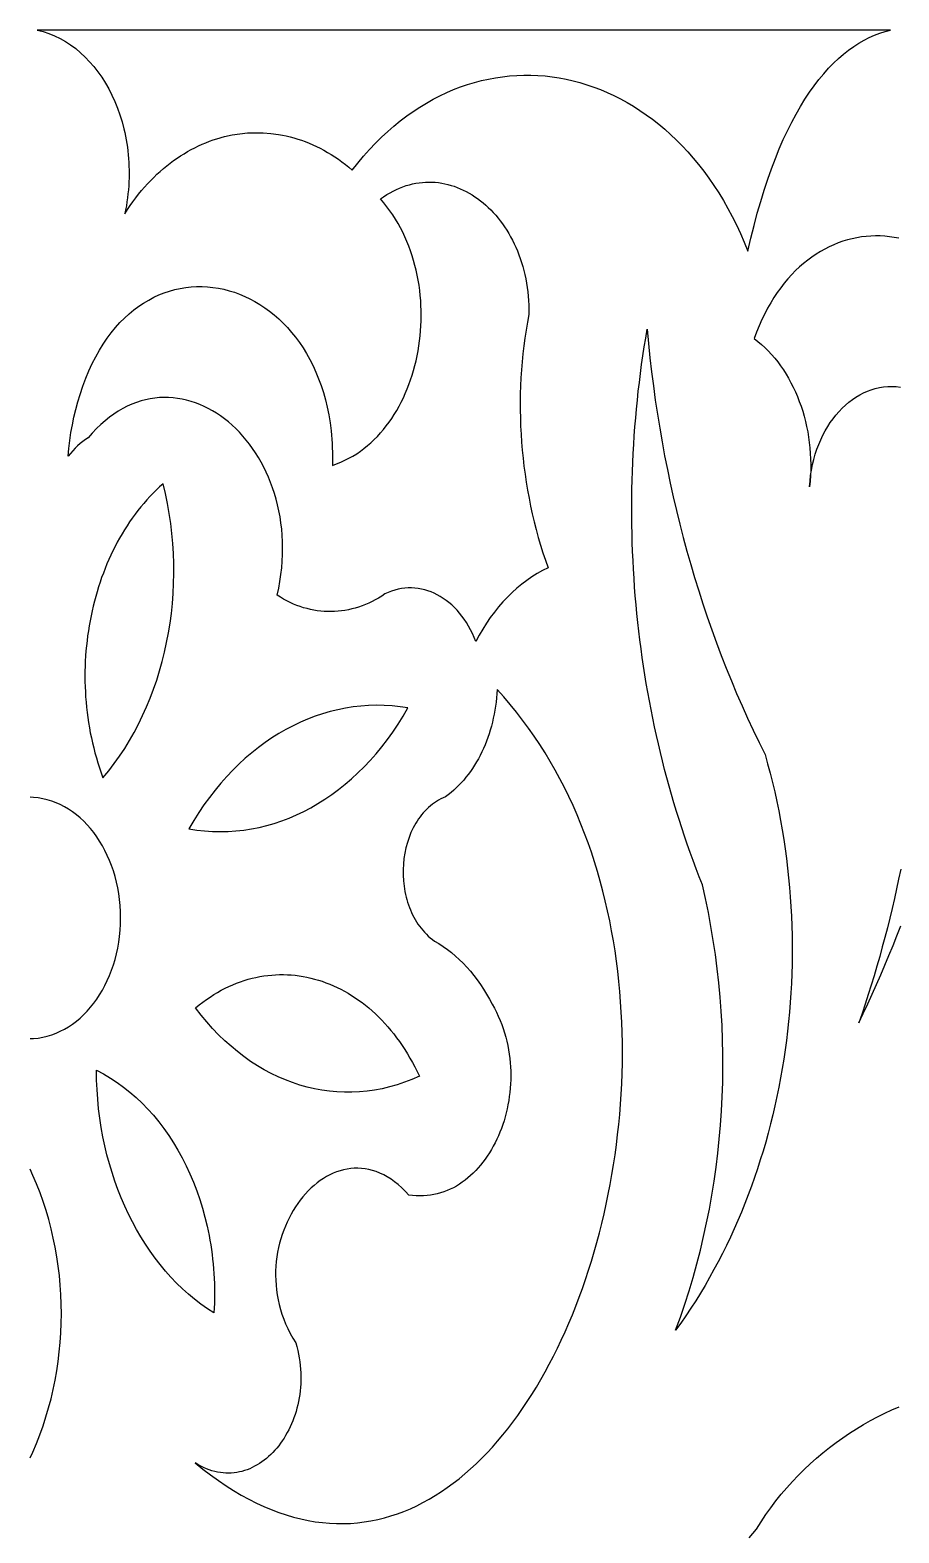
# Model space of a CAD drawing. Extents: x -1145 to -490, y -328 to 327.
# Drawn here: x -817.8 to -776.2, y -274.7 to -202.8 of the extents above; entities that cross this region are included whole.
import ezdxf

# ---------------------------------------------------------------- set-up
doc = ezdxf.new("R2010")
doc.units = 0
doc.layers.add('LAYER_1', color=18, linetype='CONTINUOUS')

msp = doc.modelspace()

# ---------------------------------------------------------------- linework, layer by layer
at = {"layer": 'LAYER_1'}
for points in [[(-783.414, -213.373), (-783.271, -212.747), (-783.122, -212.141), (-782.967, -211.557), (-782.806, -210.993), (-782.639, -210.45), (-782.466, -209.927), (-782.288, -209.424), (-782.105, -208.942), (-781.917, -208.478), (-781.723, -208.034), (-781.525, -207.61), (-781.322, -207.204), (-781.116, -206.818), (-780.904, -206.45), (-780.689, -206.101), (-780.47, -205.769), (-780.248, -205.456), (-780.022, -205.161), (-779.792, -204.883), (-779.56, -204.623), (-779.325, -204.381), (-779.087, -204.155), (-778.846, -203.946), (-778.603, -203.754), (-778.358, -203.578), (-778.111, -203.419), (-777.862, -203.275), (-777.612, -203.148), (-777.36, -203.036), (-777.107, -202.94), (-776.853, -202.859), (-776.598, -202.793), (-817.424, -202.793), (-817.138, -202.865), (-816.859, -202.957), (-816.587, -203.068), (-816.323, -203.196), (-816.066, -203.341), (-815.818, -203.503), (-815.577, -203.681), (-815.346, -203.875), (-815.123, -204.083), (-814.91, -204.305), (-814.706, -204.542), (-814.512, -204.791), (-814.329, -205.052), (-814.156, -205.326), (-813.994, -205.61), (-813.844, -205.905), (-813.705, -206.211), (-813.578, -206.525), (-813.463, -206.849), (-813.36, -207.18), (-813.271, -207.519), (-813.231, -207.692), (-813.194, -207.866), (-813.161, -208.041), (-813.132, -208.218), (-813.105, -208.397), (-813.083, -208.577), (-813.063, -208.758), (-813.048, -208.94), (-813.036, -209.124), (-813.027, -209.308), (-813.023, -209.494), (-813.022, -209.681), (-813.025, -209.868), (-813.031, -210.056), (-813.042, -210.245), (-813.056, -210.434), (-813.075, -210.624), (-813.097, -210.815), (-813.123, -211.006), (-813.154, -211.197), (-813.188, -211.388), (-813.227, -211.58), (-813.101, -211.383), (-812.972, -211.191), (-812.839, -211.005), (-812.705, -210.823), (-812.567, -210.646), (-812.427, -210.474), (-812.284, -210.308), (-812.138, -210.146), (-811.99, -209.99), (-811.84, -209.838), (-811.688, -209.692), (-811.533, -209.55), (-811.376, -209.414), (-811.217, -209.283), (-811.056, -209.157), (-810.894, -209.036), (-810.729, -208.921), (-810.563, -208.81), (-810.395, -208.705), (-810.225, -208.605), (-810.054, -208.51), (-809.881, -208.42), (-809.707, -208.335), (-809.532, -208.256), (-809.356, -208.182), (-809.178, -208.113), (-809, -208.05), (-808.82, -207.991), (-808.458, -207.891), (-808.093, -207.811), (-807.726, -207.753), (-807.357, -207.716), (-806.987, -207.701), (-806.616, -207.707), (-806.245, -207.735), (-805.875, -207.784), (-805.691, -207.817), (-805.507, -207.856), (-805.323, -207.9), (-805.14, -207.949), (-804.957, -208.004), (-804.775, -208.064), (-804.594, -208.13), (-804.414, -208.202), (-804.235, -208.279), (-804.056, -208.361), (-803.879, -208.449), (-803.703, -208.543), (-803.528, -208.642), (-803.355, -208.747), (-803.183, -208.858), (-803.012, -208.974), (-802.843, -209.096), (-802.676, -209.223), (-802.51, -209.356), (-802.346, -209.495), (-802.076, -209.152), (-801.801, -208.823), (-801.521, -208.508), (-801.235, -208.206), (-800.945, -207.918), (-800.651, -207.644), (-800.351, -207.384), (-800.048, -207.137), (-799.741, -206.903), (-799.43, -206.683), (-799.116, -206.476), (-798.798, -206.283), (-798.478, -206.103), (-798.155, -205.936), (-797.829, -205.783), (-797.5, -205.642), (-797.17, -205.515), (-796.838, -205.401), (-796.504, -205.3), (-796.169, -205.211), (-795.833, -205.136), (-795.495, -205.073), (-795.157, -205.023), (-794.818, -204.986), (-794.479, -204.962), (-794.14, -204.95), (-793.801, -204.951), (-793.463, -204.964), (-793.125, -204.99), (-792.787, -205.028), (-792.451, -205.079), (-792.116, -205.142), (-791.783, -205.217), (-791.451, -205.305), (-791.122, -205.405), (-790.794, -205.517), (-790.469, -205.641), (-790.146, -205.777), (-789.827, -205.925), (-789.51, -206.085), (-789.197, -206.256), (-788.887, -206.44), (-788.581, -206.635), (-788.278, -206.843), (-787.98, -207.061), (-787.687, -207.292), (-787.398, -207.534), (-787.114, -207.788), (-786.835, -208.053), (-786.561, -208.329), (-786.293, -208.617), (-786.031, -208.916), (-785.775, -209.227), (-785.524, -209.549), (-785.281, -209.882), (-785.044, -210.226), (-784.813, -210.581), (-784.59, -210.947), (-784.375, -211.324), (-784.166, -211.712), (-783.966, -212.111), (-783.774, -212.521), (-783.59, -212.941)], [(-796.439, -232.041), (-796.517, -231.846), (-796.6, -231.658), (-796.689, -231.477), (-796.784, -231.303), (-796.884, -231.136), (-796.989, -230.977), (-797.1, -230.824), (-797.215, -230.68), (-797.335, -230.542), (-797.458, -230.413), (-797.586, -230.291), (-797.718, -230.177), (-797.853, -230.072), (-797.992, -229.974), (-798.134, -229.885), (-798.278, -229.804), (-798.425, -229.732), (-798.575, -229.669), (-798.726, -229.614), (-798.88, -229.569), (-799.035, -229.532), (-799.192, -229.505), (-799.349, -229.487), (-799.508, -229.478), (-799.668, -229.479), (-799.827, -229.49), (-799.988, -229.511), (-800.148, -229.541), (-800.308, -229.582), (-800.467, -229.633), (-800.626, -229.694), (-800.784, -229.765), (-800.936, -229.866), (-801.089, -229.96), (-801.245, -230.048), (-801.401, -230.129), (-801.559, -230.204), (-801.718, -230.273), (-801.879, -230.335), (-802.04, -230.391), (-802.202, -230.441), (-802.366, -230.484), (-802.529, -230.521), (-802.694, -230.552), (-802.859, -230.576), (-803.024, -230.594), (-803.189, -230.605), (-803.355, -230.611), (-803.521, -230.609), (-803.686, -230.602), (-803.852, -230.588), (-804.017, -230.567), (-804.182, -230.541), (-804.346, -230.508), (-804.51, -230.468), (-804.673, -230.422), (-804.835, -230.37), (-804.996, -230.311), (-805.156, -230.246), (-805.315, -230.175), (-805.473, -230.097), (-805.629, -230.013), (-805.784, -229.923), (-805.937, -229.826), (-805.866, -229.495), (-805.806, -229.167), (-805.758, -228.841), (-805.722, -228.519), (-805.696, -228.2), (-805.681, -227.884), (-805.676, -227.572), (-805.682, -227.264), (-805.697, -226.96), (-805.723, -226.66), (-805.758, -226.365), (-805.802, -226.074), (-805.856, -225.788), (-805.918, -225.507), (-805.989, -225.231), (-806.068, -224.961), (-806.155, -224.696), (-806.25, -224.437), (-806.353, -224.184), (-806.463, -223.938), (-806.581, -223.697), (-806.705, -223.464), (-806.836, -223.237), (-806.973, -223.018), (-807.117, -222.805), (-807.266, -222.6), (-807.421, -222.403), (-807.582, -222.213), (-807.748, -222.032), (-807.918, -221.858), (-808.094, -221.693), (-808.274, -221.537), (-808.458, -221.39), (-808.647, -221.251), (-808.839, -221.122), (-809.035, -221.003), (-809.234, -220.893), (-809.436, -220.792), (-809.64, -220.702), (-809.848, -220.622), (-810.058, -220.553), (-810.27, -220.494), (-810.483, -220.446), (-810.699, -220.408), (-810.916, -220.383), (-811.134, -220.368), (-811.352, -220.365), (-811.572, -220.375), (-811.792, -220.396), (-812.012, -220.429), (-812.232, -220.475), (-812.452, -220.533), (-812.671, -220.604), (-812.89, -220.689), (-813.107, -220.786), (-813.323, -220.897), (-813.538, -221.022), (-813.751, -221.16), (-813.962, -221.312), (-814.171, -221.479), (-814.377, -221.66), (-814.581, -221.856), (-814.781, -222.066), (-814.979, -222.292), (-815.11, -222.379), (-815.238, -222.474), (-815.363, -222.575), (-815.484, -222.684), (-815.601, -222.798), (-815.715, -222.92), (-815.825, -223.047), (-815.931, -223.181), (-815.9, -222.8), (-815.857, -222.42), (-815.802, -222.044), (-815.736, -221.67), (-815.659, -221.301), (-815.57, -220.935), (-815.469, -220.574), (-815.358, -220.219), (-815.23, -219.826), (-815.091, -219.45), (-814.943, -219.09), (-814.786, -218.747), (-814.62, -218.419), (-814.446, -218.108), (-814.264, -217.812), (-814.074, -217.532), (-813.877, -217.268), (-813.673, -217.019), (-813.462, -216.786), (-813.246, -216.568), (-813.023, -216.366), (-812.796, -216.178), (-812.563, -216.005), (-812.326, -215.848), (-812.085, -215.705), (-811.84, -215.576), (-811.592, -215.463), (-811.341, -215.363), (-811.087, -215.278), (-810.832, -215.208), (-810.574, -215.151), (-810.315, -215.108), (-810.055, -215.08), (-809.794, -215.065), (-809.533, -215.063), (-809.273, -215.075), (-809.013, -215.101), (-808.753, -215.14), (-808.496, -215.192), (-808.24, -215.258), (-807.986, -215.336), (-807.734, -215.428), (-807.486, -215.532), (-807.241, -215.648), (-806.999, -215.778), (-806.762, -215.92), (-806.529, -216.074), (-806.3, -216.24), (-806.078, -216.419), (-805.86, -216.609), (-805.649, -216.812), (-805.444, -217.026), (-805.246, -217.252), (-805.056, -217.489), (-804.872, -217.738), (-804.697, -217.999), (-804.53, -218.27), (-804.372, -218.553), (-804.223, -218.847), (-804.084, -219.151), (-803.955, -219.467), (-803.836, -219.793), (-803.727, -220.13), (-803.63, -220.477), (-803.544, -220.834), (-803.47, -221.202), (-803.409, -221.58), (-803.36, -221.968), (-803.34, -222.166), (-803.324, -222.366), (-803.311, -222.569), (-803.302, -222.774), (-803.296, -222.981), (-803.293, -223.191), (-803.294, -223.404), (-803.299, -223.619), (-803.093, -223.545), (-802.892, -223.463), (-802.695, -223.373), (-802.504, -223.275), (-802.317, -223.169), (-802.135, -223.055), (-801.957, -222.934), (-801.785, -222.806), (-801.618, -222.671), (-801.455, -222.529), (-801.297, -222.381), (-801.145, -222.226), (-800.997, -222.065), (-800.855, -221.898), (-800.718, -221.726), (-800.585, -221.548), (-800.458, -221.365), (-800.337, -221.177), (-800.22, -220.984), (-800.109, -220.787), (-800.003, -220.585), (-799.902, -220.379), (-799.807, -220.17), (-799.718, -219.956), (-799.633, -219.739), (-799.555, -219.519), (-799.481, -219.296), (-799.414, -219.069), (-799.352, -218.841), (-799.296, -218.61), (-799.245, -218.376), (-799.2, -218.141), (-799.161, -217.904), (-799.127, -217.665), (-799.1, -217.425), (-799.078, -217.184), (-799.062, -216.942), (-799.052, -216.7), (-799.049, -216.457), (-799.051, -216.214), (-799.059, -215.97), (-799.073, -215.727), (-799.093, -215.485), (-799.12, -215.243), (-799.152, -215.001), (-799.191, -214.761), (-799.236, -214.523), (-799.288, -214.285), (-799.346, -214.05), (-799.41, -213.816), (-799.48, -213.585), (-799.557, -213.355), (-799.64, -213.129), (-799.73, -212.905), (-799.827, -212.685), (-799.929, -212.467), (-800.039, -212.253), (-800.155, -212.043), (-800.278, -211.836), (-800.408, -211.634), (-800.544, -211.436), (-800.687, -211.243), (-800.837, -211.054), (-800.994, -210.87), (-800.844, -210.764), (-800.693, -210.665), (-800.54, -210.574), (-800.387, -210.491), (-800.234, -210.416), (-800.079, -210.348), (-799.924, -210.288), (-799.769, -210.235), (-799.614, -210.189), (-799.458, -210.15), (-799.302, -210.119), (-799.146, -210.095), (-798.991, -210.077), (-798.836, -210.067), (-798.681, -210.063), (-798.526, -210.066), (-798.373, -210.076), (-798.22, -210.092), (-798.067, -210.114), (-797.916, -210.143), (-797.766, -210.178), (-797.617, -210.22), (-797.469, -210.267), (-797.323, -210.32), (-797.178, -210.38), (-797.035, -210.445), (-796.893, -210.516), (-796.754, -210.593), (-796.616, -210.675), (-796.48, -210.762), (-796.347, -210.856), (-796.216, -210.954), (-796.087, -211.058), (-795.961, -211.166), (-795.837, -211.28), (-795.716, -211.399), (-795.598, -211.523), (-795.483, -211.651), (-795.371, -211.785), (-795.263, -211.922), (-795.157, -212.065), (-795.055, -212.212), (-794.956, -212.363), (-794.862, -212.519), (-794.77, -212.678), (-794.683, -212.842), (-794.6, -213.01), (-794.52, -213.182), (-794.445, -213.358), (-794.375, -213.537), (-794.308, -213.72), (-794.246, -213.907), (-794.189, -214.097), (-794.137, -214.291), (-794.089, -214.488), (-794.047, -214.688), (-794.009, -214.892), (-793.977, -215.099), (-793.95, -215.308), (-793.929, -215.521), (-793.913, -215.736), (-793.902, -215.954), (-793.898, -216.175), (-793.899, -216.398), (-793.968, -216.771), (-794.031, -217.145), (-794.087, -217.522), (-794.138, -217.9), (-794.181, -218.279), (-794.219, -218.66), (-794.25, -219.042), (-794.275, -219.425), (-794.294, -219.809), (-794.306, -220.193), (-794.312, -220.578), (-794.311, -220.964), (-794.305, -221.349), (-794.291, -221.735), (-794.272, -222.12), (-794.246, -222.506), (-794.214, -222.891), (-794.176, -223.275), (-794.132, -223.659), (-794.081, -224.042), (-794.024, -224.424), (-793.96, -224.805), (-793.89, -225.184), (-793.814, -225.563), (-793.732, -225.939), (-793.643, -226.314), (-793.548, -226.687), (-793.447, -227.057), (-793.34, -227.426), (-793.226, -227.792), (-793.106, -228.156), (-792.979, -228.517), (-793.241, -228.648), (-793.498, -228.792), (-793.75, -228.95), (-793.996, -229.119), (-794.237, -229.301), (-794.471, -229.495), (-794.7, -229.701), (-794.922, -229.918), (-795.138, -230.147), (-795.347, -230.387), (-795.548, -230.637), (-795.742, -230.898), (-795.929, -231.169), (-796.107, -231.45), (-796.278, -231.741)], [(-786.874, -264.982), (-786.647, -264.358), (-786.432, -263.728), (-786.229, -263.093), (-786.038, -262.453), (-785.859, -261.809), (-785.692, -261.159), (-785.536, -260.506), (-785.393, -259.849), (-785.262, -259.189), (-785.143, -258.525), (-785.035, -257.858), (-784.94, -257.188), (-784.857, -256.516), (-784.786, -255.842), (-784.727, -255.166), (-784.681, -254.489), (-784.646, -253.81), (-784.624, -253.13), (-784.613, -252.45), (-784.615, -251.769), (-784.629, -251.088), (-784.656, -250.408), (-784.694, -249.727), (-784.745, -249.048), (-784.808, -248.37), (-784.884, -247.692), (-784.972, -247.017), (-785.072, -246.343), (-785.184, -245.672), (-785.309, -245.003), (-785.446, -244.337), (-785.596, -243.673), (-785.747, -243.29), (-785.895, -242.905), (-786.04, -242.518), (-786.181, -242.129), (-786.319, -241.739), (-786.453, -241.347), (-786.584, -240.954), (-786.711, -240.558), (-786.835, -240.162), (-786.956, -239.763), (-787.073, -239.364), (-787.187, -238.962), (-787.297, -238.56), (-787.404, -238.156), (-787.507, -237.751), (-787.607, -237.344), (-787.703, -236.937), (-787.796, -236.528), (-787.885, -236.118), (-787.971, -235.707), (-788.053, -235.295), (-788.132, -234.881), (-788.207, -234.467), (-788.279, -234.052), (-788.348, -233.636), (-788.412, -233.219), (-788.474, -232.801), (-788.532, -232.382), (-788.586, -231.963), (-788.637, -231.543), (-788.684, -231.122), (-788.728, -230.701), (-788.768, -230.278), (-788.804, -229.856), (-788.837, -229.433), (-788.867, -229.009), (-788.893, -228.585), (-788.915, -228.16), (-788.934, -227.736), (-788.95, -227.31), (-788.961, -226.885), (-788.969, -226.459), (-788.974, -226.033), (-788.975, -225.607), (-788.973, -225.181), (-788.966, -224.754), (-788.957, -224.328), (-788.943, -223.901), (-788.926, -223.475), (-788.906, -223.048), (-788.882, -222.622), (-788.854, -222.196), (-788.822, -221.77), (-788.787, -221.344), (-788.749, -220.919), (-788.707, -220.493), (-788.661, -220.068), (-788.611, -219.644), (-788.558, -219.22), (-788.501, -218.796), (-788.441, -218.373), (-788.377, -217.95), (-788.309, -217.528), (-788.238, -217.106), (-788.175, -217.787), (-788.104, -218.465), (-788.026, -219.142), (-787.941, -219.817), (-787.848, -220.489), (-787.747, -221.159), (-787.639, -221.827), (-787.524, -222.492), (-787.401, -223.155), (-787.271, -223.815), (-787.133, -224.472), (-786.988, -225.126), (-786.836, -225.777), (-786.677, -226.425), (-786.51, -227.07), (-786.336, -227.712), (-786.155, -228.35), (-785.967, -228.984), (-785.772, -229.615), (-785.57, -230.243), (-785.36, -230.866), (-785.144, -231.485), (-784.92, -232.101), (-784.69, -232.712), (-784.453, -233.319), (-784.208, -233.921), (-783.957, -234.519), (-783.699, -235.113), (-783.435, -235.702), (-783.163, -236.286), (-782.885, -236.865), (-782.6, -237.439), (-782.474, -237.885), (-782.356, -238.333), (-782.243, -238.782), (-782.137, -239.233), (-782.038, -239.685), (-781.945, -240.138), (-781.858, -240.593), (-781.778, -241.048), (-781.703, -241.505), (-781.636, -241.962), (-781.574, -242.42), (-781.519, -242.879), (-781.47, -243.338), (-781.427, -243.798), (-781.39, -244.258), (-781.36, -244.718), (-781.336, -245.178), (-781.318, -245.638), (-781.306, -246.098), (-781.3, -246.558), (-781.3, -247.018), (-781.307, -247.477), (-781.319, -247.936), (-781.338, -248.394), (-781.363, -248.851), (-781.393, -249.308), (-781.43, -249.763), (-781.473, -250.218), (-781.522, -250.671), (-781.576, -251.123), (-781.637, -251.574), (-781.704, -252.023), (-781.776, -252.47), (-781.855, -252.916), (-781.939, -253.36), (-782.029, -253.802), (-782.125, -254.243), (-782.227, -254.681), (-782.335, -255.116), (-782.449, -255.55), (-782.568, -255.981), (-782.693, -256.41), (-782.824, -256.835), (-782.961, -257.259), (-783.103, -257.679), (-783.251, -258.096), (-783.405, -258.511), (-783.564, -258.922), (-783.729, -259.329), (-783.9, -259.734), (-784.076, -260.135), (-784.258, -260.532), (-784.446, -260.926), (-784.639, -261.316), (-784.838, -261.702), (-785.042, -262.084), (-785.252, -262.462), (-785.467, -262.835), (-785.688, -263.205), (-785.915, -263.569), (-786.146, -263.93), (-786.384, -264.285), (-786.626, -264.636)], [(-814.276, -238.554), (-813.999, -238.22), (-813.732, -237.874), (-813.477, -237.517), (-813.233, -237.149), (-813.001, -236.772), (-812.78, -236.385), (-812.571, -235.989), (-812.373, -235.584), (-812.187, -235.171), (-812.014, -234.751), (-811.852, -234.323), (-811.702, -233.888), (-811.565, -233.447), (-811.439, -233), (-811.327, -232.548), (-811.226, -232.091), (-811.138, -231.63), (-811.063, -231.164), (-811.001, -230.695), (-810.952, -230.223), (-810.915, -229.748), (-810.892, -229.272), (-810.882, -228.793), (-810.885, -228.314), (-810.901, -227.833), (-810.931, -227.353), (-810.974, -226.873), (-811.031, -226.393), (-811.102, -225.914), (-811.186, -225.438), (-811.285, -224.963), (-811.397, -224.491), (-811.56, -224.637), (-811.719, -224.788), (-811.875, -224.943), (-812.027, -225.102), (-812.176, -225.265), (-812.322, -225.432), (-812.464, -225.602), (-812.602, -225.776), (-812.737, -225.954), (-812.869, -226.135), (-812.997, -226.319), (-813.122, -226.507), (-813.243, -226.698), (-813.36, -226.892), (-813.474, -227.089), (-813.585, -227.289), (-813.691, -227.492), (-813.794, -227.698), (-813.894, -227.906), (-813.99, -228.117), (-814.082, -228.33), (-814.17, -228.546), (-814.254, -228.764), (-814.335, -228.984), (-814.412, -229.206), (-814.485, -229.431), (-814.555, -229.657), (-814.62, -229.885), (-814.682, -230.115), (-814.74, -230.346), (-814.794, -230.579), (-814.844, -230.813), (-814.89, -231.049), (-814.933, -231.286), (-814.971, -231.525), (-815.005, -231.764), (-815.036, -232.005), (-815.062, -232.246), (-815.084, -232.489), (-815.102, -232.732), (-815.117, -232.975), (-815.127, -233.219), (-815.133, -233.464), (-815.134, -233.709), (-815.132, -233.955), (-815.126, -234.2), (-815.115, -234.446), (-815.1, -234.692), (-815.081, -234.938), (-815.058, -235.183), (-815.03, -235.428), (-814.998, -235.673), (-814.962, -235.918), (-814.922, -236.162), (-814.877, -236.405), (-814.828, -236.648), (-814.774, -236.89), (-814.717, -237.131), (-814.654, -237.371), (-814.588, -237.61), (-814.517, -237.848), (-814.441, -238.085), (-814.361, -238.32)], [(-809.862, -271.319), (-809.491, -271.62), (-809.121, -271.903), (-808.753, -272.17), (-808.386, -272.419), (-808.02, -272.651), (-807.656, -272.866), (-807.294, -273.065), (-806.934, -273.247), (-806.575, -273.414), (-806.218, -273.564), (-805.863, -273.698), (-805.51, -273.817), (-805.159, -273.921), (-804.81, -274.009), (-804.463, -274.082), (-804.119, -274.141), (-803.777, -274.185), (-803.437, -274.214), (-803.099, -274.23), (-802.764, -274.231), (-802.432, -274.219), (-802.102, -274.192), (-801.775, -274.153), (-801.451, -274.1), (-801.129, -274.034), (-800.811, -273.956), (-800.495, -273.865), (-800.182, -273.761), (-799.873, -273.645), (-799.566, -273.517), (-799.263, -273.377), (-798.963, -273.226), (-798.667, -273.063), (-798.373, -272.889), (-798.084, -272.703), (-797.798, -272.507), (-797.515, -272.301), (-797.236, -272.083), (-796.961, -271.856), (-796.69, -271.618), (-796.422, -271.371), (-796.159, -271.114), (-795.899, -270.847), (-795.644, -270.571), (-795.392, -270.286), (-795.145, -269.992), (-794.902, -269.69), (-794.664, -269.378), (-794.429, -269.059), (-794.2, -268.731), (-793.975, -268.396), (-793.754, -268.053), (-793.538, -267.702), (-793.327, -267.344), (-793.12, -266.979), (-792.919, -266.607), (-792.722, -266.228), (-792.531, -265.843), (-792.344, -265.451), (-792.163, -265.053), (-791.986, -264.649), (-791.815, -264.24), (-791.649, -263.825), (-791.489, -263.404), (-791.334, -262.978), (-791.185, -262.548), (-791.041, -262.112), (-790.903, -261.672), (-790.77, -261.228), (-790.644, -260.78), (-790.523, -260.327), (-790.408, -259.871), (-790.299, -259.411), (-790.196, -258.948), (-790.099, -258.481), (-790.008, -258.012), (-789.924, -257.539), (-789.846, -257.064), (-789.774, -256.587), (-789.709, -256.107), (-789.65, -255.626), (-789.597, -255.143), (-789.552, -254.658), (-789.513, -254.171), (-789.481, -253.683), (-789.455, -253.195), (-789.437, -252.705), (-789.425, -252.215), (-789.421, -251.724), (-789.423, -251.233), (-789.433, -250.743), (-789.45, -250.252), (-789.474, -249.761), (-789.506, -249.271), (-789.545, -248.782), (-789.591, -248.294), (-789.645, -247.807), (-789.707, -247.321), (-789.776, -246.837), (-789.853, -246.354), (-789.938, -245.873), (-790.031, -245.395), (-790.131, -244.919), (-790.24, -244.445), (-790.357, -243.974), (-790.481, -243.506), (-790.615, -243.041), (-790.756, -242.579), (-790.906, -242.12), (-791.064, -241.666), (-791.23, -241.215), (-791.405, -240.768), (-791.589, -240.326), (-791.781, -239.888), (-791.982, -239.455), (-792.192, -239.026), (-792.411, -238.603), (-792.639, -238.185), (-792.875, -237.772), (-793.121, -237.365), (-793.376, -236.964), (-793.64, -236.569), (-793.913, -236.18), (-794.196, -235.797), (-794.488, -235.422), (-794.789, -235.053), (-795.1, -234.691), (-795.42, -234.336), (-795.431, -234.537), (-795.447, -234.737), (-795.468, -234.936), (-795.494, -235.132), (-795.524, -235.327), (-795.558, -235.521), (-795.598, -235.712), (-795.642, -235.901), (-795.69, -236.087), (-795.742, -236.272), (-795.799, -236.454), (-795.86, -236.633), (-795.926, -236.809), (-795.995, -236.983), (-796.069, -237.153), (-796.147, -237.321), (-796.228, -237.485), (-796.314, -237.645), (-796.403, -237.802), (-796.496, -237.956), (-796.593, -238.106), (-796.693, -238.252), (-796.797, -238.393), (-796.905, -238.531), (-797.016, -238.664), (-797.13, -238.793), (-797.248, -238.918), (-797.369, -239.037), (-797.493, -239.152), (-797.62, -239.262), (-797.751, -239.368), (-797.884, -239.467), (-797.997, -239.515), (-798.106, -239.568), (-798.213, -239.625), (-798.316, -239.687), (-798.416, -239.753), (-798.513, -239.824), (-798.607, -239.899), (-798.698, -239.977), (-798.785, -240.06), (-798.869, -240.146), (-798.951, -240.235), (-799.029, -240.328), (-799.103, -240.425), (-799.175, -240.524), (-799.243, -240.626), (-799.308, -240.732), (-799.37, -240.84), (-799.428, -240.95), (-799.536, -241.178), (-799.63, -241.415), (-799.711, -241.659), (-799.778, -241.909), (-799.832, -242.165), (-799.873, -242.424), (-799.899, -242.687), (-799.913, -242.951), (-799.912, -243.216), (-799.898, -243.481), (-799.885, -243.612), (-799.869, -243.743), (-799.85, -243.874), (-799.827, -244.004), (-799.8, -244.132), (-799.77, -244.26), (-799.737, -244.387), (-799.7, -244.512), (-799.659, -244.635), (-799.615, -244.757), (-799.567, -244.877), (-799.515, -244.995), (-799.46, -245.111), (-799.401, -245.225), (-799.339, -245.337), (-799.273, -245.445), (-799.203, -245.552), (-799.13, -245.655), (-799.053, -245.756), (-798.972, -245.853), (-798.888, -245.948), (-798.8, -246.039), (-798.708, -246.126), (-798.612, -246.21), (-798.513, -246.29), (-798.41, -246.366), (-798.202, -246.491), (-797.997, -246.625), (-797.797, -246.769), (-797.602, -246.921), (-797.41, -247.082), (-797.224, -247.252), (-797.042, -247.431), (-796.865, -247.617), (-796.694, -247.812), (-796.528, -248.015), (-796.367, -248.226), (-796.212, -248.444), (-796.063, -248.67), (-795.92, -248.902), (-795.783, -249.142), (-795.652, -249.389), (-795.548, -249.579), (-795.45, -249.771), (-795.359, -249.965), (-795.275, -250.16), (-795.198, -250.358), (-795.127, -250.557), (-795.063, -250.758), (-795.006, -250.959), (-794.954, -251.162), (-794.909, -251.365), (-794.871, -251.569), (-794.838, -251.774), (-794.811, -251.979), (-794.791, -252.184), (-794.776, -252.388), (-794.767, -252.593), (-794.764, -252.797), (-794.767, -253), (-794.775, -253.203), (-794.788, -253.404), (-794.807, -253.605), (-794.832, -253.804), (-794.861, -254.001), (-794.896, -254.197), (-794.936, -254.391), (-794.981, -254.582), (-795.031, -254.772), (-795.086, -254.959), (-795.146, -255.143), (-795.21, -255.325), (-795.279, -255.503), (-795.352, -255.678), (-795.43, -255.85), (-795.513, -256.019), (-795.599, -256.183), (-795.69, -256.344), (-795.785, -256.501), (-795.884, -256.653), (-795.988, -256.801), (-796.095, -256.945), (-796.206, -257.083), (-796.32, -257.216), (-796.439, -257.345), (-796.561, -257.468), (-796.686, -257.585), (-796.815, -257.697), (-796.947, -257.803), (-797.083, -257.902), (-797.222, -257.996), (-797.364, -258.083), (-797.509, -258.163), (-797.656, -258.236), (-797.807, -258.303), (-797.961, -258.362), (-798.117, -258.414), (-798.276, -258.458), (-798.438, -258.495), (-798.602, -258.524), (-798.769, -258.545), (-798.937, -258.557), (-799.109, -258.561), (-799.282, -258.556), (-799.457, -258.543), (-799.635, -258.52), (-799.803, -258.338), (-799.973, -258.17), (-800.145, -258.017), (-800.318, -257.878), (-800.492, -257.754), (-800.668, -257.644), (-800.843, -257.547), (-801.019, -257.464), (-801.196, -257.394), (-801.372, -257.336), (-801.549, -257.291), (-801.725, -257.259), (-801.9, -257.238), (-802.074, -257.229), (-802.248, -257.232), (-802.42, -257.245), (-802.591, -257.27), (-802.76, -257.305), (-802.927, -257.35), (-803.092, -257.406), (-803.255, -257.471), (-803.415, -257.546), (-803.573, -257.63), (-803.727, -257.723), (-803.879, -257.824), (-804.027, -257.934), (-804.171, -258.052), (-804.312, -258.178), (-804.448, -258.312), (-804.581, -258.452), (-804.709, -258.6), (-804.832, -258.754), (-804.951, -258.915), (-805.064, -259.082), (-805.172, -259.255), (-805.275, -259.433), (-805.372, -259.617), (-805.463, -259.806), (-805.547, -260), (-805.626, -260.198), (-805.698, -260.4), (-805.763, -260.606), (-805.821, -260.816), (-805.872, -261.03), (-805.915, -261.246), (-805.951, -261.465), (-805.979, -261.687), (-805.999, -261.911), (-806.011, -262.137), (-806.014, -262.365), (-806.009, -262.594), (-805.994, -262.825), (-805.971, -263.056), (-805.938, -263.288), (-805.896, -263.52), (-805.843, -263.752), (-805.781, -263.984), (-805.709, -264.216), (-805.626, -264.446), (-805.533, -264.676), (-805.429, -264.904), (-805.314, -265.131), (-805.187, -265.356), (-805.049, -265.579), (-804.999, -265.762), (-804.954, -265.944), (-804.915, -266.126), (-804.883, -266.307), (-804.856, -266.487), (-804.835, -266.667), (-804.82, -266.846), (-804.81, -267.023), (-804.805, -267.199), (-804.806, -267.374), (-804.812, -267.547), (-804.823, -267.719), (-804.839, -267.888), (-804.86, -268.056), (-804.886, -268.222), (-804.917, -268.386), (-804.952, -268.547), (-804.991, -268.707), (-805.035, -268.863), (-805.083, -269.017), (-805.136, -269.169), (-805.192, -269.317), (-805.253, -269.462), (-805.317, -269.605), (-805.385, -269.744), (-805.456, -269.879), (-805.532, -270.011), (-805.61, -270.14), (-805.692, -270.265), (-805.778, -270.386), (-805.866, -270.503), (-805.957, -270.616), (-806.052, -270.724), (-806.149, -270.829), (-806.249, -270.928), (-806.351, -271.024), (-806.456, -271.114), (-806.563, -271.2), (-806.673, -271.28), (-806.785, -271.356), (-806.899, -271.426), (-807.015, -271.491), (-807.133, -271.551), (-807.253, -271.605), (-807.374, -271.653), (-807.497, -271.695), (-807.621, -271.732), (-807.747, -271.762), (-807.874, -271.786), (-808.002, -271.804), (-808.132, -271.815), (-808.262, -271.82), (-808.393, -271.818), (-808.525, -271.809), (-808.657, -271.793), (-808.79, -271.771), (-808.924, -271.741), (-809.058, -271.703), (-809.192, -271.659), (-809.326, -271.606), (-809.46, -271.546), (-809.594, -271.478), (-809.728, -271.403)], [(-799.68, -235.217), (-800.058, -235.16), (-800.436, -235.12), (-800.812, -235.097), (-801.188, -235.091), (-801.563, -235.101), (-801.936, -235.127), (-802.307, -235.169), (-802.676, -235.227), (-803.043, -235.301), (-803.407, -235.39), (-803.768, -235.495), (-804.126, -235.615), (-804.48, -235.751), (-804.83, -235.901), (-805.176, -236.067), (-805.518, -236.247), (-805.856, -236.441), (-806.188, -236.65), (-806.515, -236.873), (-806.837, -237.11), (-807.153, -237.362), (-807.463, -237.626), (-807.766, -237.905), (-808.063, -238.197), (-808.353, -238.502), (-808.636, -238.821), (-808.912, -239.152), (-809.179, -239.496), (-809.439, -239.853), (-809.69, -240.223), (-809.933, -240.605), (-810.167, -240.999), (-809.789, -241.058), (-809.411, -241.1), (-809.034, -241.125), (-808.657, -241.134), (-808.282, -241.125), (-807.909, -241.101), (-807.537, -241.06), (-807.168, -241.003), (-806.801, -240.93), (-806.437, -240.842), (-806.075, -240.737), (-805.717, -240.618), (-805.362, -240.483), (-805.012, -240.332), (-804.665, -240.167), (-804.323, -239.987), (-803.985, -239.792), (-803.653, -239.583), (-803.326, -239.359), (-803.004, -239.122), (-802.688, -238.87), (-802.378, -238.604), (-802.075, -238.325), (-801.778, -238.031), (-801.488, -237.725), (-801.206, -237.405), (-800.931, -237.072), (-800.664, -236.727), (-800.405, -236.368), (-800.155, -235.997), (-799.913, -235.613)], [(-799.135, -252.832), (-799.488, -252.987), (-799.843, -253.124), (-800.2, -253.244), (-800.558, -253.346), (-800.917, -253.431), (-801.278, -253.499), (-801.639, -253.55), (-802, -253.584), (-802.361, -253.6), (-802.721, -253.6), (-803.081, -253.584), (-803.439, -253.551), (-803.796, -253.501), (-804.151, -253.435), (-804.504, -253.352), (-804.854, -253.254), (-805.202, -253.139), (-805.546, -253.009), (-805.887, -252.862), (-806.224, -252.7), (-806.556, -252.522), (-806.885, -252.329), (-807.208, -252.12), (-807.526, -251.896), (-807.839, -251.657), (-808.146, -251.402), (-808.447, -251.133), (-808.741, -250.848), (-809.028, -250.549), (-809.308, -250.235), (-809.58, -249.906), (-809.845, -249.563), (-809.674, -249.423), (-809.501, -249.289), (-809.326, -249.163), (-809.15, -249.043), (-808.973, -248.929), (-808.794, -248.822), (-808.614, -248.722), (-808.433, -248.627), (-808.25, -248.54), (-808.067, -248.458), (-807.883, -248.384), (-807.698, -248.315), (-807.513, -248.253), (-807.326, -248.197), (-807.14, -248.147), (-806.952, -248.104), (-806.765, -248.066), (-806.577, -248.035), (-806.389, -248.01), (-806.201, -247.992), (-806.012, -247.979), (-805.824, -247.972), (-805.636, -247.972), (-805.449, -247.977), (-805.261, -247.989), (-805.074, -248.006), (-804.888, -248.03), (-804.702, -248.059), (-804.516, -248.094), (-804.332, -248.135), (-804.148, -248.182), (-803.966, -248.235), (-803.784, -248.293), (-803.603, -248.358), (-803.424, -248.428), (-803.246, -248.503), (-803.069, -248.585), (-802.894, -248.672), (-802.72, -248.764), (-802.548, -248.863), (-802.378, -248.967), (-802.209, -249.076), (-802.043, -249.191), (-801.878, -249.311), (-801.716, -249.437), (-801.555, -249.568), (-801.397, -249.705), (-801.241, -249.847), (-801.088, -249.995), (-800.937, -250.148), (-800.788, -250.306), (-800.643, -250.469), (-800.5, -250.638), (-800.36, -250.812), (-800.223, -250.991), (-800.089, -251.175), (-799.958, -251.365), (-799.83, -251.559), (-799.705, -251.759), (-799.584, -251.963), (-799.466, -252.173), (-799.352, -252.388), (-799.242, -252.608)], [(-808.961, -264.157), (-809.279, -263.952), (-809.589, -263.733), (-809.891, -263.5), (-810.186, -263.255), (-810.473, -262.997), (-810.752, -262.727), (-811.022, -262.444), (-811.284, -262.15), (-811.538, -261.845), (-811.782, -261.529), (-812.018, -261.202), (-812.244, -260.866), (-812.461, -260.519), (-812.669, -260.163), (-812.866, -259.798), (-813.054, -259.424), (-813.232, -259.042), (-813.4, -258.652), (-813.557, -258.254), (-813.704, -257.849), (-813.84, -257.436), (-813.966, -257.018), (-814.08, -256.593), (-814.183, -256.162), (-814.274, -255.726), (-814.354, -255.284), (-814.422, -254.838), (-814.478, -254.387), (-814.522, -253.933), (-814.554, -253.474), (-814.574, -253.013), (-814.58, -252.548), (-814.243, -252.724), (-813.915, -252.917), (-813.594, -253.127), (-813.282, -253.352), (-812.979, -253.593), (-812.685, -253.848), (-812.401, -254.118), (-812.125, -254.402), (-811.86, -254.7), (-811.604, -255.01), (-811.359, -255.333), (-811.124, -255.668), (-810.899, -256.014), (-810.686, -256.371), (-810.483, -256.739), (-810.292, -257.118), (-810.112, -257.505), (-809.945, -257.902), (-809.789, -258.308), (-809.645, -258.722), (-809.514, -259.144), (-809.396, -259.573), (-809.29, -260.008), (-809.198, -260.45), (-809.157, -260.674), (-809.119, -260.898), (-809.085, -261.124), (-809.054, -261.352), (-809.026, -261.58), (-809.002, -261.81), (-808.982, -262.04), (-808.965, -262.272), (-808.952, -262.505), (-808.942, -262.739), (-808.936, -262.973), (-808.933, -263.209), (-808.935, -263.445), (-808.94, -263.681), (-808.949, -263.919)]]:
    msp.add_lwpolyline(points, close=True, dxfattribs=at)
for points in [[(-776.191, -212.754), (-776.414, -212.711), (-776.638, -212.677), (-776.862, -212.654), (-777.087, -212.641), (-777.313, -212.638), (-777.538, -212.645), (-777.763, -212.662), (-777.988, -212.689), (-778.211, -212.726), (-778.434, -212.773), (-778.656, -212.83), (-778.876, -212.897), (-779.094, -212.974), (-779.311, -213.061), (-779.525, -213.158), (-779.737, -213.266), (-779.947, -213.383), (-780.154, -213.511), (-780.357, -213.649), (-780.557, -213.797), (-780.754, -213.955), (-780.947, -214.123), (-781.136, -214.301), (-781.321, -214.49), (-781.501, -214.688), (-781.676, -214.897), (-781.847, -215.116), (-782.012, -215.345), (-782.172, -215.585), (-782.326, -215.834), (-782.474, -216.094), (-782.616, -216.364), (-782.752, -216.644), (-782.881, -216.935), (-783.004, -217.236), (-783.119, -217.547), (-782.942, -217.684), (-782.771, -217.829), (-782.604, -217.982), (-782.443, -218.142), (-782.288, -218.309), (-782.137, -218.483), (-781.993, -218.664), (-781.854, -218.852), (-781.721, -219.045), (-781.594, -219.245), (-781.472, -219.45), (-781.357, -219.661), (-781.248, -219.877), (-781.145, -220.098), (-781.049, -220.323), (-780.959, -220.553), (-780.875, -220.787), (-780.798, -221.026), (-780.728, -221.268), (-780.664, -221.513), (-780.608, -221.761), (-780.558, -222.013), (-780.516, -222.267), (-780.481, -222.524), (-780.452, -222.783), (-780.432, -223.044), (-780.419, -223.306), (-780.413, -223.57), (-780.415, -223.836), (-780.424, -224.102), (-780.442, -224.369), (-780.467, -224.637), (-780.447, -224.365), (-780.416, -224.098), (-780.375, -223.836), (-780.324, -223.58), (-780.264, -223.329), (-780.194, -223.085), (-780.116, -222.846), (-780.029, -222.615), (-779.934, -222.39), (-779.831, -222.173), (-779.72, -221.963), (-779.602, -221.761), (-779.476, -221.567), (-779.344, -221.382), (-779.205, -221.206), (-779.059, -221.039), (-778.908, -220.881), (-778.751, -220.733), (-778.588, -220.596), (-778.421, -220.468), (-778.248, -220.352), (-778.071, -220.246), (-777.89, -220.152), (-777.704, -220.07), (-777.515, -219.999), (-777.322, -219.941), (-777.127, -219.896), (-776.928, -219.863), (-776.727, -219.844), (-776.523, -219.838), (-776.318, -219.846), (-776.111, -219.869)], [(-817.761, -251.032), (-817.597, -251.026), (-817.373, -251.004), (-817.153, -250.967), (-816.937, -250.917), (-816.724, -250.852), (-816.516, -250.774), (-816.312, -250.684), (-816.112, -250.58), (-815.917, -250.465), (-815.728, -250.337), (-815.544, -250.198), (-815.366, -250.048), (-815.193, -249.887), (-815.027, -249.716), (-814.868, -249.535), (-814.715, -249.343), (-814.57, -249.143), (-814.431, -248.934), (-814.301, -248.716), (-814.178, -248.489), (-814.064, -248.255), (-813.958, -248.013), (-813.861, -247.764), (-813.773, -247.509), (-813.694, -247.247), (-813.625, -246.978), (-813.566, -246.705), (-813.517, -246.425), (-813.478, -246.141), (-813.45, -245.852), (-813.433, -245.559), (-813.428, -245.262), (-813.433, -244.965), (-813.45, -244.672), (-813.478, -244.383), (-813.517, -244.099), (-813.566, -243.82), (-813.625, -243.546), (-813.694, -243.277), (-813.773, -243.015), (-813.861, -242.76), (-813.958, -242.511), (-814.064, -242.269), (-814.178, -242.035), (-814.301, -241.809), (-814.431, -241.591), (-814.57, -241.381), (-814.715, -241.181), (-814.868, -240.99), (-815.027, -240.808), (-815.193, -240.637), (-815.366, -240.476), (-815.544, -240.326), (-815.728, -240.187), (-815.917, -240.059), (-816.112, -239.944), (-816.312, -239.84), (-816.516, -239.75), (-816.724, -239.672), (-816.937, -239.608), (-817.153, -239.557), (-817.373, -239.52), (-817.597, -239.498), (-817.761, -239.492)], [(-776.109, -242.932), (-776.206, -243.401), (-776.306, -243.869), (-776.41, -244.336), (-776.517, -244.802), (-776.629, -245.266), (-776.744, -245.729), (-776.864, -246.191), (-776.987, -246.651), (-777.114, -247.11), (-777.245, -247.567), (-777.38, -248.023), (-777.519, -248.477), (-777.661, -248.93), (-777.808, -249.381), (-777.958, -249.83), (-778.112, -250.277), (-777.896, -249.824), (-777.683, -249.368), (-777.473, -248.91), (-777.267, -248.45), (-777.064, -247.987), (-776.865, -247.522), (-776.668, -247.056), (-776.476, -246.587), (-776.286, -246.116), (-776.1, -245.643)], [(-817.761, -271.082), (-817.632, -270.807), (-817.456, -270.395), (-817.292, -269.978), (-817.14, -269.554), (-817, -269.126), (-816.873, -268.693), (-816.757, -268.255), (-816.654, -267.814), (-816.562, -267.369), (-816.483, -266.921), (-816.416, -266.47), (-816.361, -266.017), (-816.319, -265.563), (-816.288, -265.107), (-816.269, -264.65), (-816.263, -264.193), (-816.269, -263.735), (-816.287, -263.279), (-816.317, -262.823), (-816.359, -262.368), (-816.413, -261.915), (-816.48, -261.464), (-816.558, -261.016), (-816.649, -260.571), (-816.752, -260.129), (-816.867, -259.691), (-816.994, -259.258), (-817.133, -258.829), (-817.284, -258.405), (-817.448, -257.987), (-817.623, -257.576), (-817.761, -257.279)], [(-783.354, -274.91), (-783, -274.491), (-782.784, -274.143), (-782.558, -273.802), (-782.322, -273.469), (-782.077, -273.143), (-781.823, -272.826), (-781.561, -272.516), (-781.29, -272.215), (-781.012, -271.923), (-780.726, -271.639), (-780.433, -271.364), (-780.134, -271.097), (-779.829, -270.84), (-779.518, -270.591), (-779.202, -270.353), (-778.881, -270.123), (-778.555, -269.903), (-778.225, -269.693), (-777.891, -269.493), (-777.555, -269.302), (-777.215, -269.122), (-776.872, -268.952), (-776.528, -268.793), (-776.181, -268.644)]]:
    msp.add_lwpolyline(points, dxfattribs=at)

doc.saveas('drawing.dxf')
